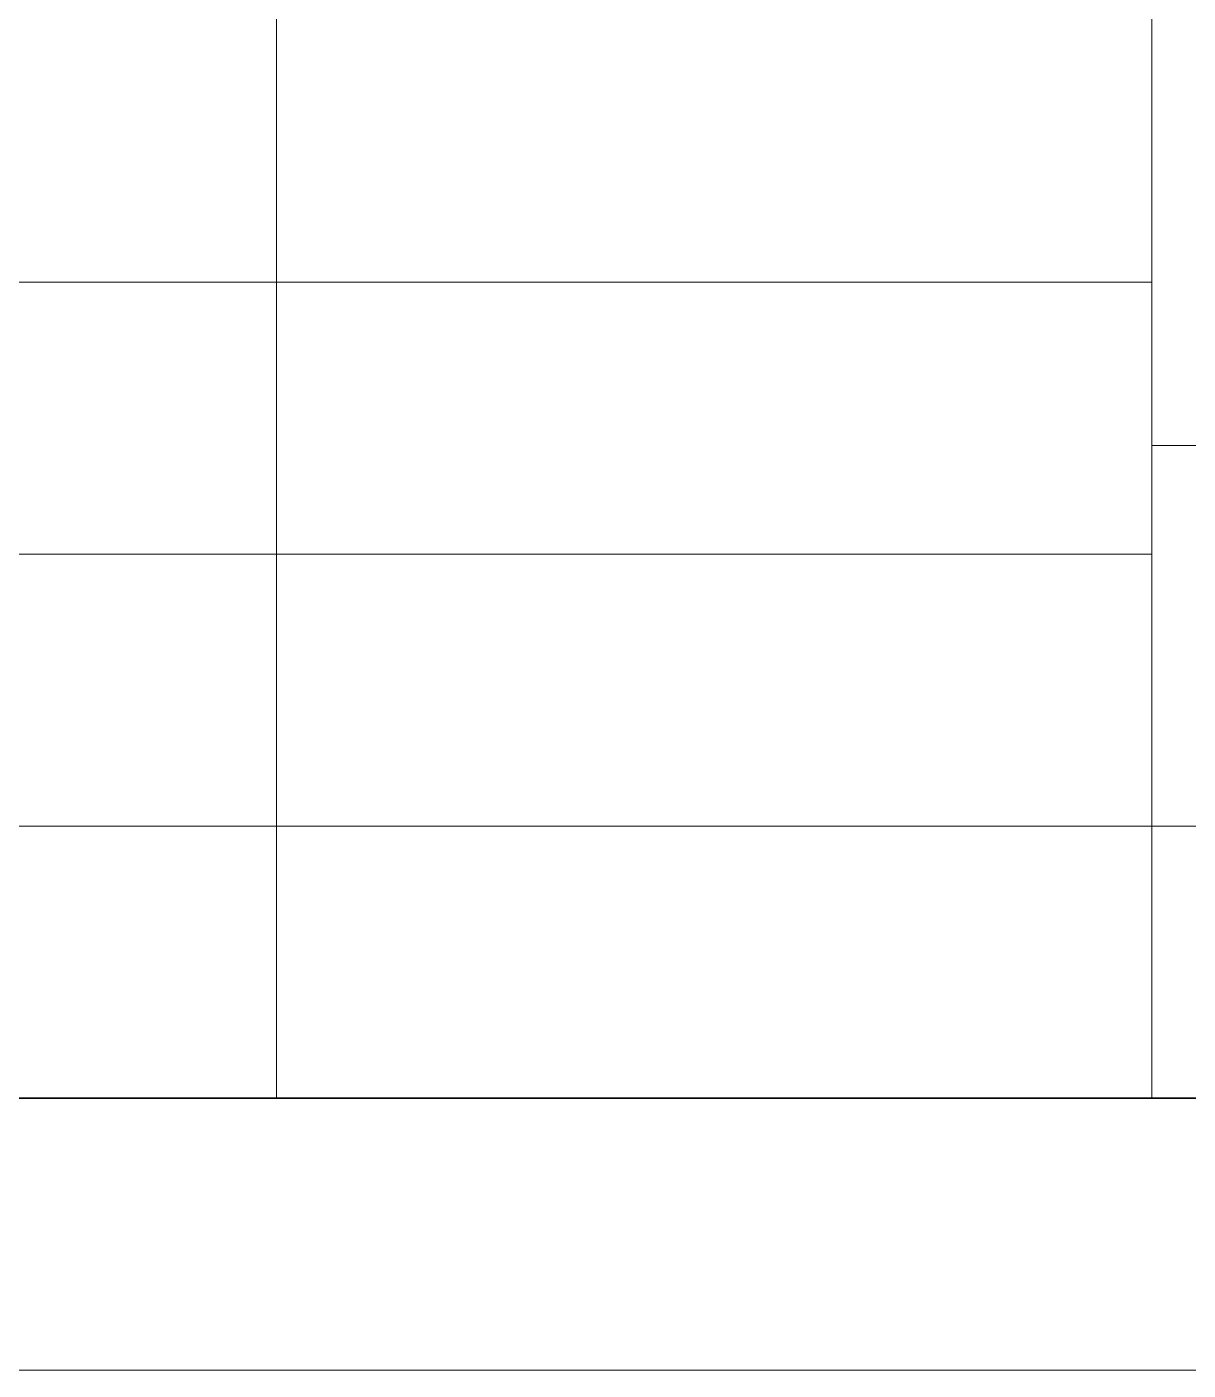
# Model space of a CAD drawing. Header units: millimetres. Extents: x 958 to 3026, y 447 to 1692.
# Drawn here: x 2469.7 to 2546.4, y 490.6 to 579.4 of the extents above; entities that cross this region are included whole.
import ezdxf

# ---------------------------------------------------------------- set-up
doc = ezdxf.new("R2010")
doc.units = ezdxf.units.MM
doc.layers.add('layer 1', color=7, linetype='Continuous')

msp = doc.modelspace()

# ---------------------------------------------------------------- linework, layer by layer
at = {"layer": 'layer 1', "color": 1, "lineweight": 9}
for points in [[(2544.006, 670.361), (2544.006, 670.361), (2544.006, 508.62), (2544.006, 508.62)], [(2486.173, 580.505), (2486.173, 580.505), (2486.173, 508.62), (2486.173, 508.62)], [(2544.006, 562.533), (2544.006, 562.533), (2312.676, 562.533), (2312.676, 562.533)], [(2544.006, 562.533), (2544.006, 562.533), (2544.006, 562.533), (2544.006, 562.533)], [(2775.335, 551.751), (2775.335, 551.751), (2544.006, 551.751), (2544.006, 551.751)], [(2544.006, 544.562), (2544.006, 544.562), (2312.676, 544.562), (2312.676, 544.562)], [(2544.006, 544.562), (2544.006, 544.562), (2544.006, 544.562), (2544.006, 544.562)], [(2775.335, 526.591), (2775.335, 526.591), (2312.676, 526.591), (2312.676, 526.591)], [(2216.288, 490.649), (2216.288, 490.649), (3025.943, 490.649), (3025.943, 490.649)]]:
    msp.add_open_spline(points, degree=3, dxfattribs=at)
at = {"layer": 'layer 1', "lineweight": 9}
msp.add_open_spline([(2312.676, 508.62), (2312.676, 508.62), (3006.665, 508.62), (3006.665, 508.62)], degree=3, dxfattribs=at)
at = {"layer": 'layer 1', "lineweight": 35}
msp.add_open_spline([(2312.676, 508.62), (2312.676, 508.62), (3006.665, 508.62), (3006.665, 508.62)], degree=3, dxfattribs=at)

doc.saveas('drawing.dxf')
